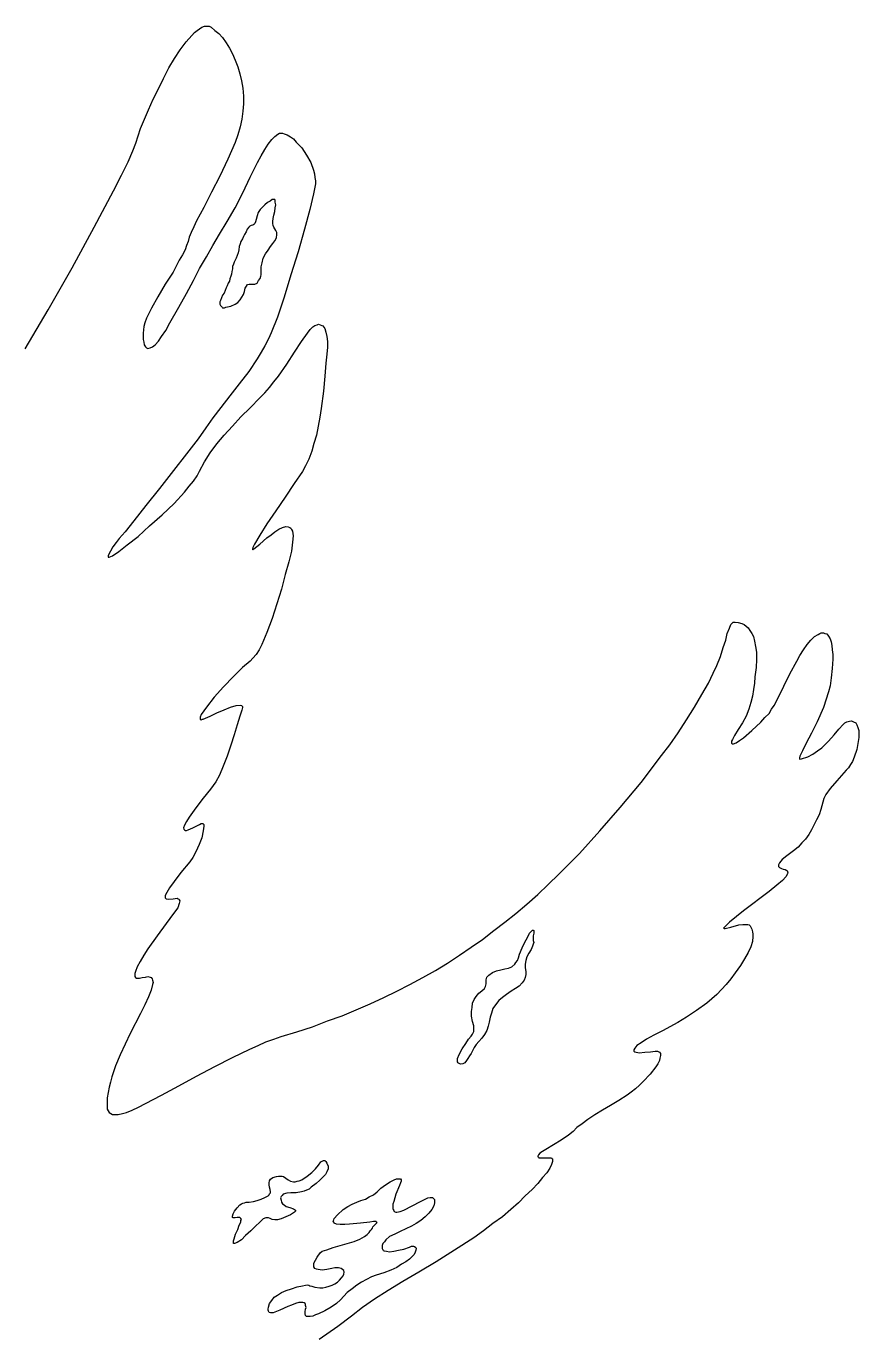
# Model space of a CAD drawing. Extents: x 1231 to 2855, y 3260 to 5268.
# Drawn here: x 1909.98 to 1922.04, y 3515.41 to 3534.35 of the extents above; entities that cross this region are included whole.
import ezdxf

# ---------------------------------------------------------------- set-up
doc = ezdxf.new("R2010")
doc.units = 0
doc.header["$LTSCALE"] = 20
doc.header["$MEASUREMENT"] = 0
doc.layers.add('ACO', color=2, linetype='CONTINUOUS')

msp = doc.modelspace()

# ---------------------------------------------------------------- linework, layer by layer
at = {"layer": 'ACO'}
for points in [[(1909.97, 3529.68), (1910.303, 3530.247), (1910.65, 3530.852), (1910.968, 3531.441), (1911.247, 3531.97), (1911.361, 3532.197), (1911.459, 3532.386), (1911.527, 3532.545), (1911.572, 3532.658), (1911.64, 3532.87), (1911.754, 3533.142), (1911.822, 3533.293), (1911.897, 3533.444), (1911.973, 3533.595), (1912.049, 3533.747), (1912.132, 3533.883), (1912.215, 3534.011), (1912.298, 3534.125), (1912.381, 3534.215), (1912.419, 3534.261), (1912.457, 3534.291), (1912.495, 3534.313), (1912.525, 3534.336), (1912.563, 3534.351), (1912.593, 3534.351), (1912.631, 3534.351), (1912.661, 3534.336), (1912.714, 3534.291), (1912.774, 3534.245), (1912.827, 3534.185), (1912.88, 3534.109), (1912.925, 3534.034), (1912.971, 3533.951), (1913.008, 3533.86), (1913.046, 3533.762), (1913.077, 3533.663), (1913.099, 3533.558), (1913.122, 3533.452), (1913.129, 3533.338), (1913.129, 3533.225), (1913.122, 3533.119), (1913.107, 3533.006), (1913.084, 3532.893), (1913.046, 3532.779), (1913.008, 3532.666), (1912.956, 3532.545), (1912.903, 3532.424), (1912.789, 3532.182), (1912.668, 3531.948), (1912.555, 3531.729), (1912.449, 3531.532), (1912.411, 3531.449), (1912.374, 3531.366), (1912.343, 3531.298), (1912.328, 3531.237), (1912.306, 3531.177), (1912.283, 3531.116), (1912.245, 3531.041), (1912.2, 3530.965), (1912.109, 3530.791), (1911.996, 3530.618), (1911.89, 3530.436), (1911.799, 3530.27), (1911.761, 3530.194), (1911.724, 3530.126), (1911.701, 3530.058), (1911.686, 3530.005), (1911.678, 3529.907), (1911.678, 3529.816), (1911.686, 3529.779), (1911.693, 3529.741), (1911.709, 3529.711), (1911.724, 3529.695), (1911.746, 3529.688), (1911.777, 3529.695), (1911.814, 3529.711), (1911.852, 3529.741), (1911.897, 3529.794), (1911.943, 3529.862), (1912.003, 3529.945), (1912.064, 3530.058), (1912.192, 3530.285), (1912.306, 3530.481), (1912.404, 3530.67), (1912.495, 3530.844), (1912.593, 3531.011), (1912.684, 3531.177), (1912.782, 3531.343), (1912.895, 3531.525), (1913.008, 3531.721), (1913.122, 3531.94), (1913.228, 3532.167), (1913.333, 3532.379), (1913.386, 3532.477), (1913.439, 3532.568), (1913.485, 3532.643), (1913.538, 3532.711), (1913.583, 3532.756), (1913.628, 3532.787), (1913.651, 3532.802), (1913.674, 3532.802), (1913.696, 3532.802), (1913.719, 3532.794), (1913.764, 3532.779), (1913.81, 3532.749), (1913.855, 3532.719), (1913.893, 3532.673), (1913.976, 3532.59), (1914.044, 3532.484), (1914.104, 3532.379), (1914.142, 3532.265), (1914.157, 3532.212), (1914.165, 3532.159), (1914.172, 3532.114), (1914.172, 3532.069), (1914.142, 3531.925), (1914.089, 3531.698), (1914.014, 3531.411), (1913.923, 3531.086), (1913.817, 3530.754), (1913.719, 3530.429), (1913.621, 3530.141), (1913.53, 3529.915), (1913.492, 3529.824), (1913.439, 3529.726), (1913.386, 3529.635), (1913.326, 3529.537), (1913.205, 3529.355), (1913.069, 3529.174), (1912.933, 3529), (1912.804, 3528.834), (1912.684, 3528.683), (1912.585, 3528.539), (1912.472, 3528.38), (1912.306, 3528.161), (1912.117, 3527.919), (1911.913, 3527.662), (1911.716, 3527.413), (1911.542, 3527.194), (1911.414, 3527.035), (1911.331, 3526.937), (1911.285, 3526.876), (1911.24, 3526.816), (1911.202, 3526.755), (1911.179, 3526.71), (1911.172, 3526.687), (1911.172, 3526.672), (1911.172, 3526.665), (1911.187, 3526.665), (1911.232, 3526.687), (1911.323, 3526.748), (1911.444, 3526.846), (1911.603, 3526.967), (1911.769, 3527.118), (1911.95, 3527.277), (1912.124, 3527.443), (1912.275, 3527.609), (1912.343, 3527.693), (1912.404, 3527.768), (1912.457, 3527.844), (1912.495, 3527.912), (1912.563, 3528.048), (1912.646, 3528.176), (1912.744, 3528.305), (1912.85, 3528.433), (1912.971, 3528.562), (1913.092, 3528.698), (1913.228, 3528.826), (1913.364, 3528.97), (1913.439, 3529.045), (1913.507, 3529.121), (1913.568, 3529.204), (1913.636, 3529.287), (1913.757, 3529.461), (1913.87, 3529.635), (1913.968, 3529.786), (1914.059, 3529.907), (1914.097, 3529.96), (1914.135, 3529.998), (1914.165, 3530.02), (1914.195, 3530.028), (1914.218, 3530.036), (1914.24, 3530.028), (1914.263, 3530.02), (1914.278, 3530.013), (1914.308, 3529.975), (1914.324, 3529.922), (1914.339, 3529.862), (1914.346, 3529.786), (1914.346, 3529.703), (1914.339, 3529.605), (1914.324, 3529.476), (1914.308, 3529.287), (1914.286, 3529.068), (1914.256, 3528.819), (1914.233, 3528.69), (1914.21, 3528.562), (1914.188, 3528.433), (1914.15, 3528.312), (1914.12, 3528.199), (1914.074, 3528.086), (1914.029, 3527.987), (1913.983, 3527.904), (1913.863, 3527.73), (1913.734, 3527.534), (1913.598, 3527.337), (1913.47, 3527.148), (1913.364, 3526.982), (1913.288, 3526.854), (1913.265, 3526.808), (1913.258, 3526.786), (1913.258, 3526.778), (1913.258, 3526.77), (1913.265, 3526.778), (1913.281, 3526.786), (1913.364, 3526.854), (1913.47, 3526.944), (1913.53, 3526.99), (1913.583, 3527.035), (1913.643, 3527.073), (1913.696, 3527.095), (1913.742, 3527.111), (1913.779, 3527.103), (1913.802, 3527.095), (1913.817, 3527.088), (1913.825, 3527.065), (1913.84, 3527.043), (1913.847, 3526.975), (1913.84, 3526.884), (1913.825, 3526.755), (1913.787, 3526.597), (1913.734, 3526.415), (1913.681, 3526.204), (1913.613, 3525.992), (1913.545, 3525.78), (1913.47, 3525.576), (1913.394, 3525.402), (1913.356, 3525.327), (1913.311, 3525.259), (1913.265, 3525.206), (1913.228, 3525.161), (1913.114, 3525.07), (1912.986, 3524.941), (1912.842, 3524.79), (1912.706, 3524.639), (1912.593, 3524.495), (1912.517, 3524.39), (1912.502, 3524.352), (1912.502, 3524.329), (1912.502, 3524.322), (1912.517, 3524.314), (1912.532, 3524.322), (1912.547, 3524.322), (1912.646, 3524.367), (1912.744, 3524.412), (1912.85, 3524.458), (1912.94, 3524.495), (1913.024, 3524.518), (1913.084, 3524.526), (1913.099, 3524.518), (1913.114, 3524.503), (1913.114, 3524.488), (1913.107, 3524.45), (1913.077, 3524.367), (1913.039, 3524.238), (1912.993, 3524.095), (1912.948, 3523.944), (1912.895, 3523.785), (1912.835, 3523.641), (1912.782, 3523.513), (1912.729, 3523.415), (1912.653, 3523.309), (1912.547, 3523.18), (1912.442, 3523.037), (1912.343, 3522.901), (1912.306, 3522.84), (1912.275, 3522.787), (1912.26, 3522.75), (1912.268, 3522.727), (1912.275, 3522.719), (1912.29, 3522.712), (1912.306, 3522.712), (1912.328, 3522.719), (1912.396, 3522.75), (1912.495, 3522.795), (1912.517, 3522.81), (1912.54, 3522.81), (1912.555, 3522.795), (1912.555, 3522.772), (1912.547, 3522.704), (1912.525, 3522.606), (1912.487, 3522.508), (1912.442, 3522.402), (1912.396, 3522.319), (1912.351, 3522.258), (1912.222, 3522.1), (1912.124, 3521.971), (1912.056, 3521.88), (1912.018, 3521.812), (1911.996, 3521.767), (1911.996, 3521.737), (1912.011, 3521.722), (1912.041, 3521.714), (1912.109, 3521.722), (1912.17, 3521.729), (1912.185, 3521.722), (1912.192, 3521.714), (1912.2, 3521.706), (1912.207, 3521.691), (1912.2, 3521.654), (1912.177, 3521.593), (1912.117, 3521.51), (1912.011, 3521.366), (1911.882, 3521.185), (1911.746, 3520.996), (1911.686, 3520.905), (1911.633, 3520.815), (1911.588, 3520.739), (1911.565, 3520.671), (1911.557, 3520.641), (1911.557, 3520.618), (1911.557, 3520.595), (1911.565, 3520.58), (1911.58, 3520.573), (1911.603, 3520.573), (1911.625, 3520.573), (1911.663, 3520.58), (1911.709, 3520.588), (1911.746, 3520.595), (1911.777, 3520.588), (1911.792, 3520.58), (1911.807, 3520.565), (1911.814, 3520.543), (1911.822, 3520.512), (1911.814, 3520.482), (1911.792, 3520.399), (1911.754, 3520.301), (1911.701, 3520.187), (1911.64, 3520.059), (1911.489, 3519.772), (1911.346, 3519.462), (1911.278, 3519.303), (1911.225, 3519.144), (1911.202, 3519.069), (1911.187, 3518.993), (1911.172, 3518.918), (1911.157, 3518.842), (1911.157, 3518.774), (1911.157, 3518.706), (1911.157, 3518.676), (1911.172, 3518.653), (1911.187, 3518.63), (1911.21, 3518.615), (1911.232, 3518.6), (1911.27, 3518.6), (1911.315, 3518.6), (1911.376, 3518.615), (1911.436, 3518.63), (1911.52, 3518.661), (1911.61, 3518.706), (1911.709, 3518.759), (1911.943, 3518.88), (1912.192, 3519.016), (1912.449, 3519.152), (1912.714, 3519.295), (1912.971, 3519.424), (1913.22, 3519.545), (1913.341, 3519.598), (1913.454, 3519.651), (1913.568, 3519.688), (1913.674, 3519.726), (1913.9, 3519.794), (1914.127, 3519.87), (1914.346, 3519.953), (1914.558, 3520.029), (1914.762, 3520.112), (1914.966, 3520.202), (1915.163, 3520.293), (1915.352, 3520.384), (1915.54, 3520.482), (1915.729, 3520.58), (1915.911, 3520.686), (1916.085, 3520.792), (1916.258, 3520.905), (1916.425, 3521.019), (1916.591, 3521.132), (1916.757, 3521.261), (1916.916, 3521.382), (1917.075, 3521.51), (1917.233, 3521.646), (1917.392, 3521.782), (1917.543, 3521.926), (1917.695, 3522.077), (1917.846, 3522.228), (1917.997, 3522.379), (1918.292, 3522.704), (1918.586, 3523.044), (1918.889, 3523.407), (1919.183, 3523.793), (1919.304, 3523.951), (1919.425, 3524.125), (1919.546, 3524.314), (1919.66, 3524.495), (1919.765, 3524.677), (1919.864, 3524.843), (1919.932, 3524.987), (1919.985, 3525.1), (1920.038, 3525.229), (1920.075, 3525.357), (1920.113, 3525.463), (1920.136, 3525.561), (1920.166, 3525.637), (1920.189, 3525.69), (1920.204, 3525.712), (1920.219, 3525.727), (1920.234, 3525.727), (1920.249, 3525.727), (1920.295, 3525.72), (1920.347, 3525.705), (1920.378, 3525.69), (1920.408, 3525.667), (1920.438, 3525.644), (1920.461, 3525.606), (1920.491, 3525.561), (1920.514, 3525.516), (1920.529, 3525.448), (1920.544, 3525.372), (1920.559, 3525.289), (1920.559, 3525.183), (1920.552, 3525.07), (1920.536, 3524.934), (1920.529, 3524.843), (1920.514, 3524.752), (1920.499, 3524.654), (1920.476, 3524.563), (1920.446, 3524.465), (1920.408, 3524.367), (1920.355, 3524.269), (1920.295, 3524.17), (1920.242, 3524.087), (1920.211, 3524.027), (1920.196, 3524.004), (1920.196, 3523.989), (1920.196, 3523.974), (1920.204, 3523.966), (1920.227, 3523.966), (1920.264, 3523.981), (1920.31, 3524.012), (1920.37, 3524.05), (1920.491, 3524.155), (1920.62, 3524.276), (1920.68, 3524.344), (1920.74, 3524.405), (1920.778, 3524.465), (1920.816, 3524.518), (1920.877, 3524.639), (1920.952, 3524.798), (1921.043, 3524.979), (1921.141, 3525.161), (1921.186, 3525.244), (1921.239, 3525.327), (1921.292, 3525.402), (1921.345, 3525.463), (1921.398, 3525.516), (1921.451, 3525.546), (1921.474, 3525.561), (1921.496, 3525.569), (1921.527, 3525.569), (1921.549, 3525.561), (1921.579, 3525.554), (1921.602, 3525.523), (1921.625, 3525.486), (1921.64, 3525.44), (1921.647, 3525.387), (1921.655, 3525.327), (1921.663, 3525.259), (1921.663, 3525.191), (1921.655, 3525.055), (1921.64, 3524.919), (1921.625, 3524.805), (1921.602, 3524.715), (1921.527, 3524.488), (1921.436, 3524.284), (1921.353, 3524.118), (1921.277, 3523.974), (1921.224, 3523.861), (1921.186, 3523.785), (1921.179, 3523.762), (1921.179, 3523.747), (1921.186, 3523.74), (1921.209, 3523.747), (1921.3, 3523.777), (1921.375, 3523.815), (1921.443, 3523.861), (1921.504, 3523.906), (1921.602, 3524.004), (1921.685, 3524.095), (1921.753, 3524.178), (1921.814, 3524.246), (1921.836, 3524.269), (1921.867, 3524.284), (1921.904, 3524.291), (1921.935, 3524.299), (1921.965, 3524.284), (1921.995, 3524.269), (1922.01, 3524.238), (1922.025, 3524.201), (1922.04, 3524.155), (1922.04, 3524.11), (1922.04, 3524.057), (1922.033, 3523.997), (1922.01, 3523.883), (1921.972, 3523.77), (1921.95, 3523.709), (1921.92, 3523.664), (1921.889, 3523.619), (1921.859, 3523.581), (1921.723, 3523.43), (1921.625, 3523.316), (1921.564, 3523.233), (1921.534, 3523.173), (1921.519, 3523.12), (1921.504, 3523.067), (1921.489, 3523.014), (1921.466, 3522.938), (1921.428, 3522.863), (1921.39, 3522.787), (1921.353, 3522.719), (1921.315, 3522.651), (1921.27, 3522.583), (1921.217, 3522.53), (1921.164, 3522.47), (1921.096, 3522.417), (1920.997, 3522.341), (1920.929, 3522.288), (1920.892, 3522.243), (1920.877, 3522.213), (1920.877, 3522.198), (1920.877, 3522.19), (1920.884, 3522.183), (1920.892, 3522.175), (1920.922, 3522.16), (1920.945, 3522.152), (1920.975, 3522.145), (1920.997, 3522.13), (1921.005, 3522.122), (1921.005, 3522.107), (1921.013, 3522.1), (1921.005, 3522.084), (1920.982, 3522.039), (1920.937, 3521.986), (1920.854, 3521.918), (1920.74, 3521.827), (1920.37, 3521.548), (1920.166, 3521.382), (1920.113, 3521.329), (1920.09, 3521.306), (1920.083, 3521.298), (1920.09, 3521.291), (1920.098, 3521.291), (1920.106, 3521.291), (1920.189, 3521.313), (1920.302, 3521.344), (1920.363, 3521.351), (1920.408, 3521.351), (1920.431, 3521.351), (1920.453, 3521.344), (1920.468, 3521.329), (1920.476, 3521.313), (1920.491, 3521.283), (1920.499, 3521.245), (1920.506, 3521.208), (1920.506, 3521.177), (1920.499, 3521.102), (1920.476, 3521.026), (1920.438, 3520.943), (1920.385, 3520.852), (1920.325, 3520.754), (1920.249, 3520.648), (1920.189, 3520.565), (1920.121, 3520.482), (1920.053, 3520.407), (1919.985, 3520.338), (1919.841, 3520.21), (1919.69, 3520.104), (1919.546, 3520.006), (1919.418, 3519.93), (1919.304, 3519.87), (1919.206, 3519.817), (1919.07, 3519.749), (1918.964, 3519.688), (1918.889, 3519.636), (1918.828, 3519.598), (1918.798, 3519.56), (1918.783, 3519.537), (1918.783, 3519.515), (1918.798, 3519.507), (1918.858, 3519.492), (1918.942, 3519.5), (1919.025, 3519.507), (1919.093, 3519.515), (1919.123, 3519.515), (1919.153, 3519.5), (1919.168, 3519.484), (1919.168, 3519.454), (1919.161, 3519.416), (1919.153, 3519.379), (1919.131, 3519.333), (1919.1, 3519.288), (1919.017, 3519.182), (1918.919, 3519.076), (1918.866, 3519.023), (1918.806, 3518.97), (1918.745, 3518.925), (1918.685, 3518.88), (1918.564, 3518.804), (1918.443, 3518.729), (1918.329, 3518.661), (1918.216, 3518.593), (1918.118, 3518.525), (1918.035, 3518.464), (1917.959, 3518.411), (1917.906, 3518.351), (1917.838, 3518.298), (1917.732, 3518.23), (1917.619, 3518.162), (1917.506, 3518.094), (1917.46, 3518.063), (1917.422, 3518.041), (1917.4, 3518.018), (1917.392, 3517.995), (1917.392, 3517.988), (1917.4, 3517.98), (1917.407, 3517.973), (1917.43, 3517.973), (1917.475, 3517.973), (1917.551, 3517.973), (1917.574, 3517.973), (1917.589, 3517.973), (1917.596, 3517.965), (1917.604, 3517.958), (1917.604, 3517.92), (1917.589, 3517.875), (1917.566, 3517.822), (1917.521, 3517.754), (1917.46, 3517.686), (1917.392, 3517.602), (1917.309, 3517.512), (1917.211, 3517.421), (1917.113, 3517.323), (1916.999, 3517.225), (1916.878, 3517.119), (1916.742, 3517.02), (1916.606, 3516.915), (1916.463, 3516.816), (1916.183, 3516.635), (1915.918, 3516.469), (1915.669, 3516.318), (1915.435, 3516.182), (1915.223, 3516.053), (1915.027, 3515.925), (1914.853, 3515.804), (1914.694, 3515.683), (1914.497, 3515.532), (1914.225, 3515.343)], [(1912.872, 3530.285), (1912.948, 3530.3), (1913.008, 3530.33), (1913.046, 3530.353), (1913.084, 3530.391), (1913.107, 3530.429), (1913.129, 3530.466), (1913.145, 3530.512), (1913.152, 3530.557), (1913.175, 3530.587), (1913.19, 3530.61), (1913.213, 3530.618), (1913.243, 3530.618), (1913.273, 3530.618), (1913.296, 3530.618), (1913.326, 3530.633), (1913.349, 3530.67), (1913.371, 3530.701), (1913.379, 3530.731), (1913.386, 3530.754), (1913.386, 3530.769), (1913.386, 3530.791), (1913.386, 3530.822), (1913.386, 3530.867), (1913.402, 3530.927), (1913.417, 3530.995), (1913.447, 3531.056), (1913.485, 3531.109), (1913.522, 3531.162), (1913.553, 3531.207), (1913.583, 3531.245), (1913.606, 3531.29), (1913.613, 3531.336), (1913.613, 3531.366), (1913.598, 3531.396), (1913.583, 3531.419), (1913.568, 3531.441), (1913.56, 3531.464), (1913.553, 3531.494), (1913.553, 3531.525), (1913.56, 3531.57), (1913.568, 3531.615), (1913.583, 3531.668), (1913.59, 3531.721), (1913.598, 3531.766), (1913.59, 3531.804), (1913.59, 3531.827), (1913.583, 3531.842), (1913.575, 3531.842), (1913.56, 3531.842), (1913.545, 3531.842), (1913.515, 3531.819), (1913.477, 3531.797), (1913.439, 3531.766), (1913.409, 3531.736), (1913.371, 3531.698), (1913.341, 3531.653), (1913.326, 3531.608), (1913.311, 3531.555), (1913.303, 3531.517), (1913.296, 3531.494), (1913.281, 3531.479), (1913.265, 3531.472), (1913.243, 3531.464), (1913.22, 3531.456), (1913.205, 3531.441), (1913.182, 3531.411), (1913.167, 3531.373), (1913.145, 3531.336), (1913.129, 3531.305), (1913.114, 3531.275), (1913.092, 3531.237), (1913.084, 3531.2), (1913.069, 3531.162), (1913.061, 3531.116), (1913.054, 3531.071), (1913.039, 3531.033), (1913.024, 3530.995), (1913.008, 3530.965), (1912.993, 3530.935), (1912.986, 3530.905), (1912.971, 3530.875), (1912.971, 3530.837), (1912.963, 3530.799), (1912.956, 3530.761), (1912.948, 3530.731), (1912.933, 3530.693), (1912.925, 3530.663), (1912.91, 3530.633), (1912.895, 3530.595), (1912.88, 3530.565), (1912.865, 3530.527), (1912.85, 3530.489), (1912.827, 3530.459), (1912.812, 3530.421), (1912.797, 3530.383), (1912.789, 3530.361), (1912.789, 3530.33), (1912.797, 3530.308), (1912.812, 3530.293), (1912.82, 3530.285), (1912.827, 3530.277), (1912.835, 3530.277), (1912.842, 3530.277), (1912.85, 3530.277), (1912.857, 3530.277), (1912.872, 3530.285), (1912.872, 3530.285)], [(1917.264, 3520.936), (1917.233, 3520.883), (1917.218, 3520.83), (1917.211, 3520.777), (1917.211, 3520.724), (1917.218, 3520.671), (1917.218, 3520.626), (1917.211, 3520.58), (1917.196, 3520.543), (1917.165, 3520.505), (1917.12, 3520.459), (1917.067, 3520.422), (1917.007, 3520.384), (1916.939, 3520.338), (1916.878, 3520.293), (1916.825, 3520.248), (1916.78, 3520.187), (1916.742, 3520.134), (1916.72, 3520.066), (1916.704, 3520.006), (1916.689, 3519.938), (1916.674, 3519.877), (1916.652, 3519.817), (1916.621, 3519.757), (1916.583, 3519.704), (1916.538, 3519.658), (1916.5, 3519.613), (1916.47, 3519.568), (1916.447, 3519.522), (1916.425, 3519.484), (1916.402, 3519.447), (1916.379, 3519.409), (1916.357, 3519.379), (1916.334, 3519.348), (1916.304, 3519.333), (1916.274, 3519.326), (1916.243, 3519.341), (1916.236, 3519.348), (1916.228, 3519.363), (1916.228, 3519.386), (1916.228, 3519.409), (1916.251, 3519.469), (1916.296, 3519.552), (1916.349, 3519.628), (1916.387, 3519.688), (1916.425, 3519.734), (1916.447, 3519.764), (1916.463, 3519.802), (1916.463, 3519.84), (1916.463, 3519.885), (1916.447, 3519.945), (1916.432, 3520.021), (1916.432, 3520.089), (1916.44, 3520.15), (1916.447, 3520.21), (1916.47, 3520.263), (1916.5, 3520.308), (1916.538, 3520.354), (1916.583, 3520.391), (1916.621, 3520.422), (1916.636, 3520.452), (1916.644, 3520.49), (1916.644, 3520.52), (1916.644, 3520.55), (1916.652, 3520.588), (1916.682, 3520.618), (1916.735, 3520.656), (1916.795, 3520.679), (1916.856, 3520.694), (1916.916, 3520.709), (1916.969, 3520.716), (1917.014, 3520.739), (1917.06, 3520.777), (1917.075, 3520.8), (1917.097, 3520.83), (1917.113, 3520.868), (1917.128, 3520.92), (1917.165, 3521.011), (1917.203, 3521.094), (1917.241, 3521.162), (1917.271, 3521.223), (1917.302, 3521.253), (1917.317, 3521.268), (1917.324, 3521.268), (1917.332, 3521.261), (1917.332, 3521.245), (1917.332, 3521.223), (1917.324, 3521.185), (1917.324, 3521.147), (1917.324, 3521.117), (1917.332, 3521.087), (1917.324, 3521.064), (1917.317, 3521.034), (1917.294, 3520.988), (1917.264, 3520.936), (1917.264, 3520.936)], [(1913.606, 3517.701), (1913.636, 3517.708), (1913.666, 3517.708), (1913.689, 3517.708), (1913.711, 3517.701), (1913.742, 3517.678), (1913.779, 3517.655), (1913.81, 3517.633), (1913.855, 3517.625), (1913.878, 3517.625), (1913.908, 3517.633), (1913.938, 3517.64), (1913.976, 3517.655), (1914.052, 3517.708), (1914.12, 3517.761), (1914.172, 3517.814), (1914.218, 3517.867), (1914.248, 3517.912), (1914.286, 3517.935), (1914.293, 3517.935), (1914.308, 3517.935), (1914.324, 3517.92), (1914.339, 3517.897), (1914.354, 3517.852), (1914.354, 3517.814), (1914.339, 3517.769), (1914.316, 3517.731), (1914.278, 3517.693), (1914.233, 3517.648), (1914.18, 3517.602), (1914.112, 3517.55), (1914.082, 3517.519), (1914.044, 3517.504), (1914.006, 3517.489), (1913.968, 3517.482), (1913.893, 3517.466), (1913.817, 3517.466), (1913.757, 3517.459), (1913.704, 3517.444), (1913.689, 3517.429), (1913.674, 3517.413), (1913.666, 3517.391), (1913.674, 3517.361), (1913.681, 3517.33), (1913.696, 3517.308), (1913.719, 3517.293), (1913.749, 3517.27), (1913.802, 3517.255), (1913.855, 3517.232), (1913.87, 3517.225), (1913.885, 3517.217), (1913.885, 3517.202), (1913.87, 3517.187), (1913.81, 3517.149), (1913.674, 3517.088), (1913.621, 3517.073), (1913.583, 3517.073), (1913.545, 3517.081), (1913.515, 3517.096), (1913.492, 3517.104), (1913.454, 3517.104), (1913.417, 3517.088), (1913.364, 3517.043), (1913.303, 3516.983), (1913.235, 3516.915), (1913.16, 3516.847), (1913.099, 3516.786), (1913.039, 3516.748), (1913.001, 3516.733), (1912.986, 3516.733), (1912.986, 3516.748), (1912.986, 3516.771), (1912.993, 3516.801), (1913.016, 3516.869), (1913.046, 3516.937), (1913.069, 3516.998), (1913.092, 3517.043), (1913.092, 3517.066), (1913.099, 3517.081), (1913.092, 3517.096), (1913.084, 3517.104), (1913.077, 3517.111), (1913.061, 3517.111), (1913.039, 3517.111), (1913.008, 3517.104), (1912.986, 3517.104), (1912.978, 3517.104), (1912.971, 3517.111), (1912.971, 3517.126), (1912.978, 3517.164), (1913.001, 3517.202), (1913.039, 3517.247), (1913.077, 3517.293), (1913.099, 3517.308), (1913.122, 3517.315), (1913.145, 3517.323), (1913.167, 3517.33), (1913.213, 3517.33), (1913.273, 3517.338), (1913.326, 3517.353), (1913.386, 3517.376), (1913.439, 3517.398), (1913.485, 3517.421), (1913.5, 3517.436), (1913.507, 3517.451), (1913.522, 3517.466), (1913.522, 3517.482), (1913.515, 3517.512), (1913.507, 3517.55), (1913.5, 3517.58), (1913.5, 3517.61), (1913.507, 3517.64), (1913.522, 3517.663), (1913.553, 3517.686), (1913.606, 3517.701), (1913.606, 3517.701)], [(1913.908, 3516.106), (1913.983, 3516.121), (1914.029, 3516.129), (1914.052, 3516.136), (1914.074, 3516.129), (1914.089, 3516.121), (1914.12, 3516.113), (1914.165, 3516.098), (1914.233, 3516.091), (1914.278, 3516.091), (1914.324, 3516.098), (1914.369, 3516.113), (1914.414, 3516.129), (1914.452, 3516.151), (1914.49, 3516.174), (1914.52, 3516.204), (1914.55, 3516.234), (1914.573, 3516.265), (1914.581, 3516.287), (1914.588, 3516.318), (1914.581, 3516.34), (1914.565, 3516.355), (1914.543, 3516.37), (1914.505, 3516.378), (1914.452, 3516.378), (1914.407, 3516.37), (1914.339, 3516.355), (1914.271, 3516.348), (1914.21, 3516.355), (1914.188, 3516.363), (1914.165, 3516.37), (1914.15, 3516.393), (1914.15, 3516.416), (1914.15, 3516.446), (1914.172, 3516.491), (1914.195, 3516.537), (1914.24, 3516.597), (1914.271, 3516.62), (1914.339, 3516.643), (1914.429, 3516.673), (1914.528, 3516.703), (1914.633, 3516.733), (1914.732, 3516.763), (1914.815, 3516.794), (1914.883, 3516.832), (1914.921, 3516.862), (1914.951, 3516.892), (1914.966, 3516.915), (1914.981, 3516.937), (1914.996, 3516.952), (1915.004, 3516.975), (1915.027, 3516.998), (1915.049, 3517.02), (1915.057, 3517.028), (1915.064, 3517.036), (1915.057, 3517.043), (1915.049, 3517.051), (1915.011, 3517.051), (1914.958, 3517.043), (1914.822, 3517.028), (1914.664, 3517.013), (1914.596, 3517.005), (1914.528, 3517.005), (1914.475, 3517.013), (1914.445, 3517.028), (1914.437, 3517.043), (1914.429, 3517.058), (1914.437, 3517.073), (1914.445, 3517.096), (1914.49, 3517.149), (1914.573, 3517.225), (1914.641, 3517.27), (1914.702, 3517.3), (1914.77, 3517.33), (1914.83, 3517.353), (1914.898, 3517.376), (1914.951, 3517.406), (1915.011, 3517.436), (1915.064, 3517.482), (1915.117, 3517.534), (1915.185, 3517.58), (1915.253, 3517.625), (1915.314, 3517.655), (1915.344, 3517.67), (1915.367, 3517.67), (1915.389, 3517.67), (1915.404, 3517.67), (1915.412, 3517.655), (1915.412, 3517.633), (1915.404, 3517.61), (1915.389, 3517.572), (1915.336, 3517.444), (1915.306, 3517.338), (1915.291, 3517.3), (1915.291, 3517.27), (1915.291, 3517.24), (1915.299, 3517.225), (1915.306, 3517.209), (1915.314, 3517.194), (1915.336, 3517.187), (1915.352, 3517.187), (1915.397, 3517.194), (1915.45, 3517.217), (1915.571, 3517.277), (1915.692, 3517.338), (1915.752, 3517.368), (1915.797, 3517.391), (1915.835, 3517.398), (1915.865, 3517.398), (1915.881, 3517.383), (1915.896, 3517.368), (1915.896, 3517.345), (1915.896, 3517.323), (1915.888, 3517.277), (1915.858, 3517.225), (1915.813, 3517.172), (1915.76, 3517.119), (1915.699, 3517.066), (1915.631, 3517.02), (1915.563, 3516.983), (1915.48, 3516.945), (1915.397, 3516.907), (1915.321, 3516.869), (1915.246, 3516.832), (1915.193, 3516.786), (1915.17, 3516.756), (1915.147, 3516.733), (1915.14, 3516.703), (1915.14, 3516.673), (1915.14, 3516.658), (1915.147, 3516.643), (1915.155, 3516.635), (1915.163, 3516.627), (1915.2, 3516.62), (1915.246, 3516.612), (1915.306, 3516.62), (1915.374, 3516.635), (1915.45, 3516.65), (1915.533, 3516.68), (1915.563, 3516.695), (1915.593, 3516.695), (1915.608, 3516.688), (1915.624, 3516.673), (1915.631, 3516.658), (1915.624, 3516.635), (1915.616, 3516.605), (1915.601, 3516.575), (1915.571, 3516.544), (1915.533, 3516.507), (1915.48, 3516.469), (1915.42, 3516.431), (1915.352, 3516.386), (1915.261, 3516.348), (1915.163, 3516.31), (1915.049, 3516.272), (1914.981, 3516.25), (1914.913, 3516.212), (1914.838, 3516.174), (1914.77, 3516.129), (1914.702, 3516.076), (1914.633, 3516.023), (1914.581, 3515.97), (1914.535, 3515.917), (1914.475, 3515.864), (1914.399, 3515.811), (1914.308, 3515.758), (1914.218, 3515.713), (1914.172, 3515.698), (1914.135, 3515.683), (1914.097, 3515.675), (1914.067, 3515.675), (1914.044, 3515.675), (1914.029, 3515.69), (1914.021, 3515.713), (1914.021, 3515.743), (1914.029, 3515.781), (1914.036, 3515.804), (1914.029, 3515.834), (1914.029, 3515.849), (1914.021, 3515.864), (1914.006, 3515.872), (1913.991, 3515.879), (1913.976, 3515.879), (1913.931, 3515.879), (1913.885, 3515.864), (1913.825, 3515.841), (1913.772, 3515.819), (1913.658, 3515.766), (1913.56, 3515.728), (1913.522, 3515.728), (1913.5, 3515.736), (1913.492, 3515.751), (1913.485, 3515.766), (1913.485, 3515.781), (1913.492, 3515.811), (1913.507, 3515.864), (1913.538, 3515.909), (1913.575, 3515.955), (1913.621, 3515.985), (1913.681, 3516.023), (1913.749, 3516.053), (1913.825, 3516.076), (1913.908, 3516.106), (1913.908, 3516.106)]]:
    msp.add_lwpolyline(points, dxfattribs=at)

doc.saveas('drawing.dxf')
